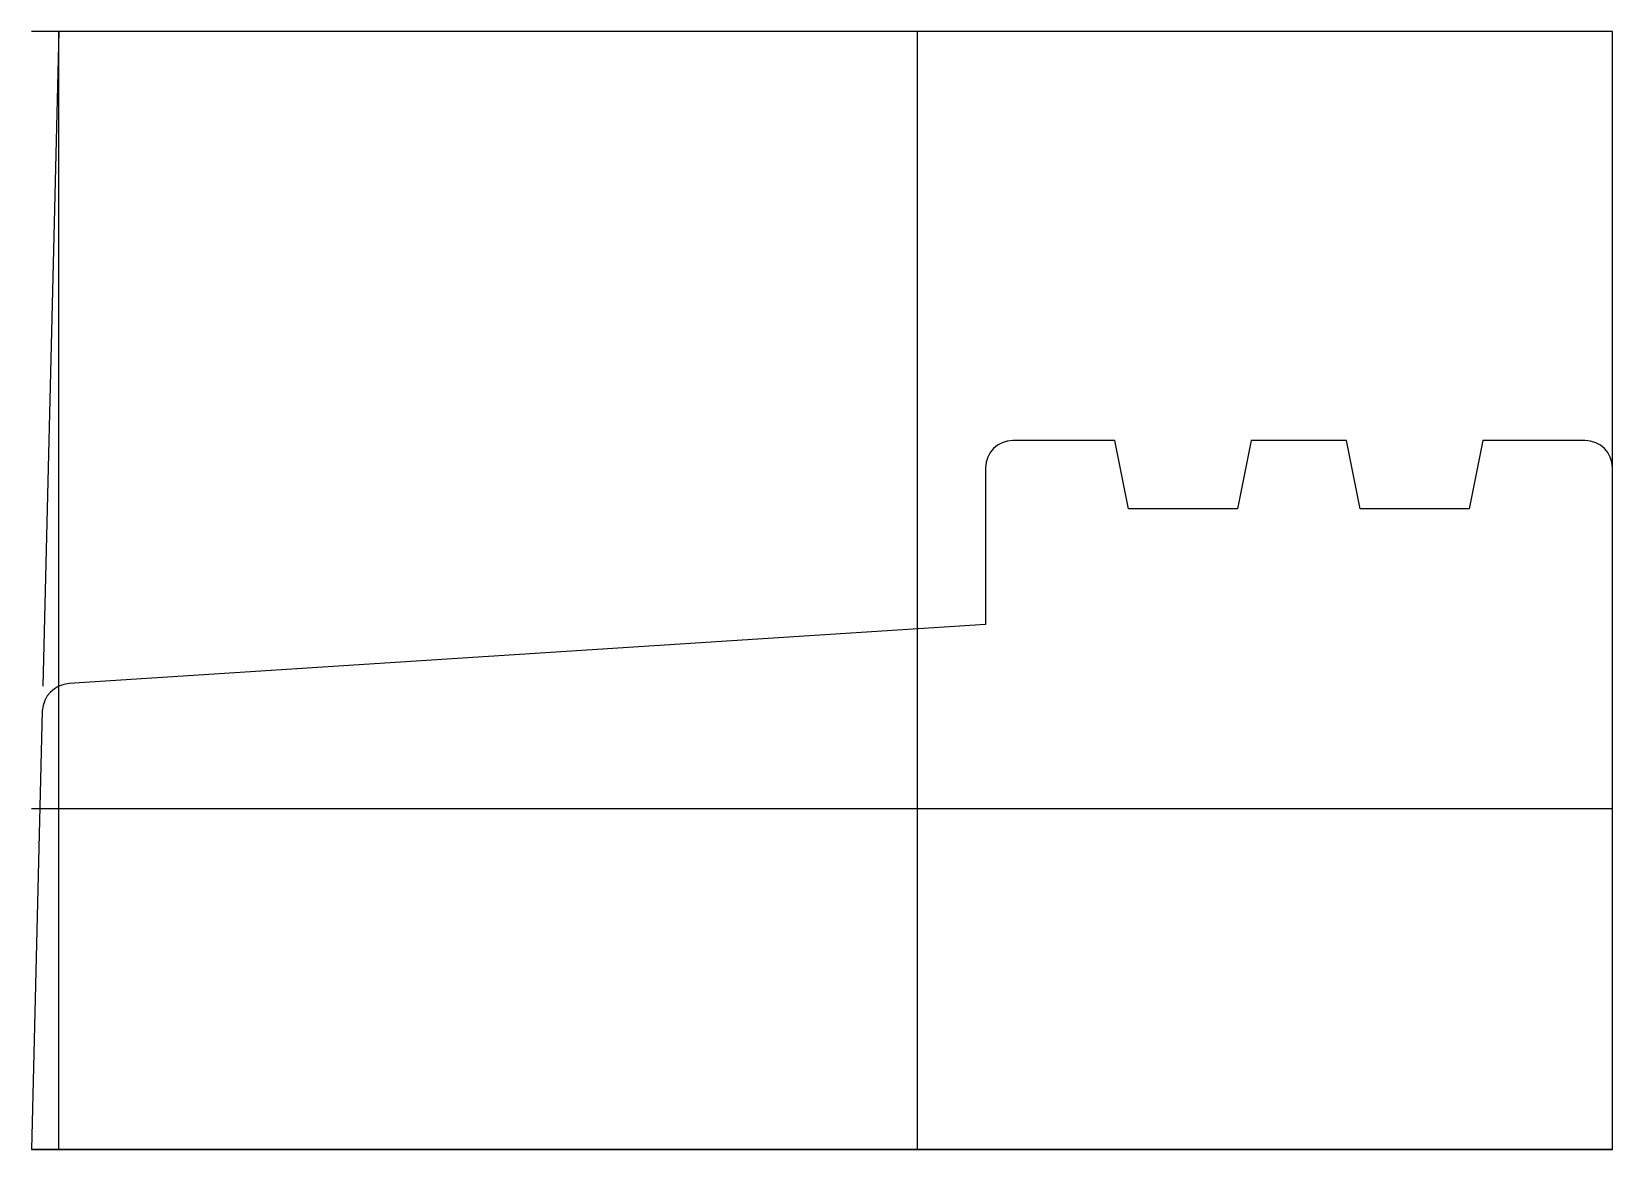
# Model space of a CAD drawing. Extents: x -116 to 0, y -25 to 57.
import ezdxf

# ---------------------------------------------------------------- set-up
doc = ezdxf.new("R2010")
doc.units = 0
doc.layers.get('0').update_dxf_attribs({"linetype": 'CONTINUOUS'})

msp = doc.modelspace()

# ---------------------------------------------------------------- linework, layer by layer
at = {"linetype": 'CONTINUOUS'}
for p, q in [((0, 57), (-116, 57)), ((-114, 57), (-115.17, 8.97)), ((-114, -25), (-114, 57)), ((0, 57), (-114, 57)), ((-51, -25), (-51, 57)), ((-51, 14), (-51, 57)), ((0, -25), (0, 57)), ((0, 27), (0, 57)), ((-36.5, 27), (-44, 27)), ((-35.5, 22), (-36.5, 27)), ((-26.5, 27), (-27.5, 22)), ((-19.5, 27), (-26.5, 27)), ((-18.5, 22), (-19.5, 27)), ((-9.5, 27), (-10.5, 22)), ((-2, 27), (-9.5, 27)), ((-46, 25), (-46, 13.5)), ((0, -25), (0, 25)), ((-27.5, 22), (-35.5, 22)), ((-10.5, 22), (-18.5, 22)), ((-46, 13.5), (-113.25, 9.17)), ((-115.22, 7.18), (-116, -25)), ((-116, 0), (0, 0)), ((0, -25), (-116, -25)), ((-116, -25), (0, -25))]:
    msp.add_line(p, q, dxfattribs=at)
for centre, radius, start, end in [((-44, 25), 2, 90, 180), ((-2, 25), 2, 0, 90), ((-113.14, 7.09), 2.08, 92.9811, 177.5977)]:
    msp.add_arc(centre, radius, start, end, dxfattribs=at)

doc.saveas('drawing.dxf')
